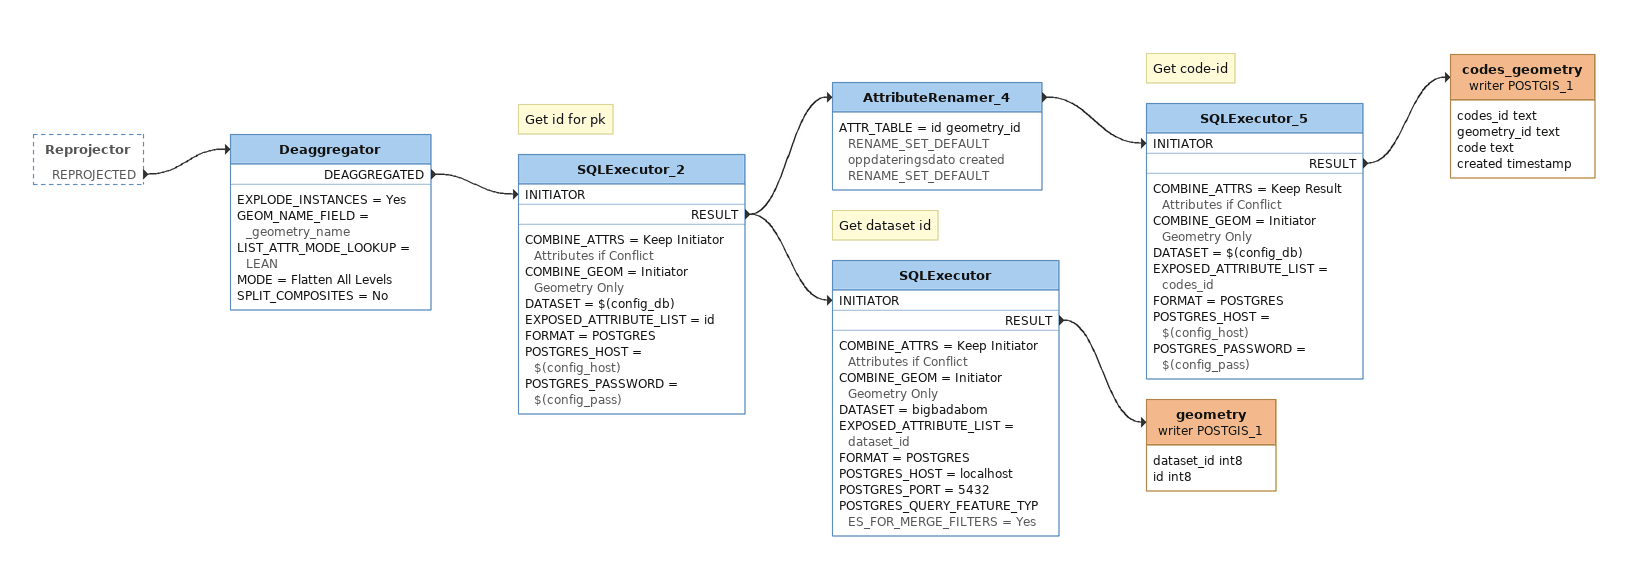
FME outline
Reprojector [outside]
    REPROJECTED -> Deaggregator
Deaggregator
    EXPLODE_INSTANCES = Yes
    GEOM_NAME_FIELD = _geometry_name
    LIST_ATTR_MODE_LOOKUP = LEAN
    MODE = Flatten All Levels
    SPLIT_COMPOSITES = No
    DEAGGREGATED -> SQLExecutor_2 [INITIATOR]
Note: Get id for pk
SQLExecutor_2
    COMBINE_ATTRS = Keep Initiator Attributes if Conflict
    COMBINE_GEOM = Initiator Geometry Only
    DATASET = $(config_db)
    EXPOSED_ATTRIBUTE_LIST = id
    FORMAT = POSTGRES
    POSTGRES_HOST = $(config_host)
    POSTGRES_PASSWORD = $(config_pass)
    RESULT -> SQLExecutor [INITIATOR]
    RESULT -> AttributeRenamer_4
AttributeRenamer_4
    ATTR_TABLE = id geometry_id RENAME_SET_DEFAULT  oppdateringsdato created RENAME_SET_DEFAULT
    -> SQLExecutor_5 [INITIATOR]
Note: Get code-id
SQLExecutor_5
    COMBINE_ATTRS = Keep Result Attributes if Conflict
    COMBINE_GEOM = Initiator Geometry Only
    DATASET = $(config_db)
    EXPOSED_ATTRIBUTE_LIST = codes_id
    FORMAT = POSTGRES
    POSTGRES_HOST = $(config_host)
    POSTGRES_PASSWORD = $(config_pass)
    RESULT -> codes_geometry (writer POSTGIS_1)
codes_geometry (writer POSTGIS_1)
    attributes: codes_id text, geometry_id text, code text, created timestamp
Note: Get dataset id
SQLExecutor
    COMBINE_ATTRS = Keep Initiator Attributes if Conflict
    COMBINE_GEOM = Initiator Geometry Only
    DATASET = bigbadabom
    EXPOSED_ATTRIBUTE_LIST = dataset_id
    FORMAT = POSTGRES
    POSTGRES_HOST = localhost
    POSTGRES_PORT = 5432
    POSTGRES_QUERY_FEATURE_TYPES_FOR_MERGE_FILTERS = Yes
    RESULT -> geometry (writer POSTGIS_1)
geometry (writer POSTGIS_1)
    attributes: dataset_id int8, id int8
